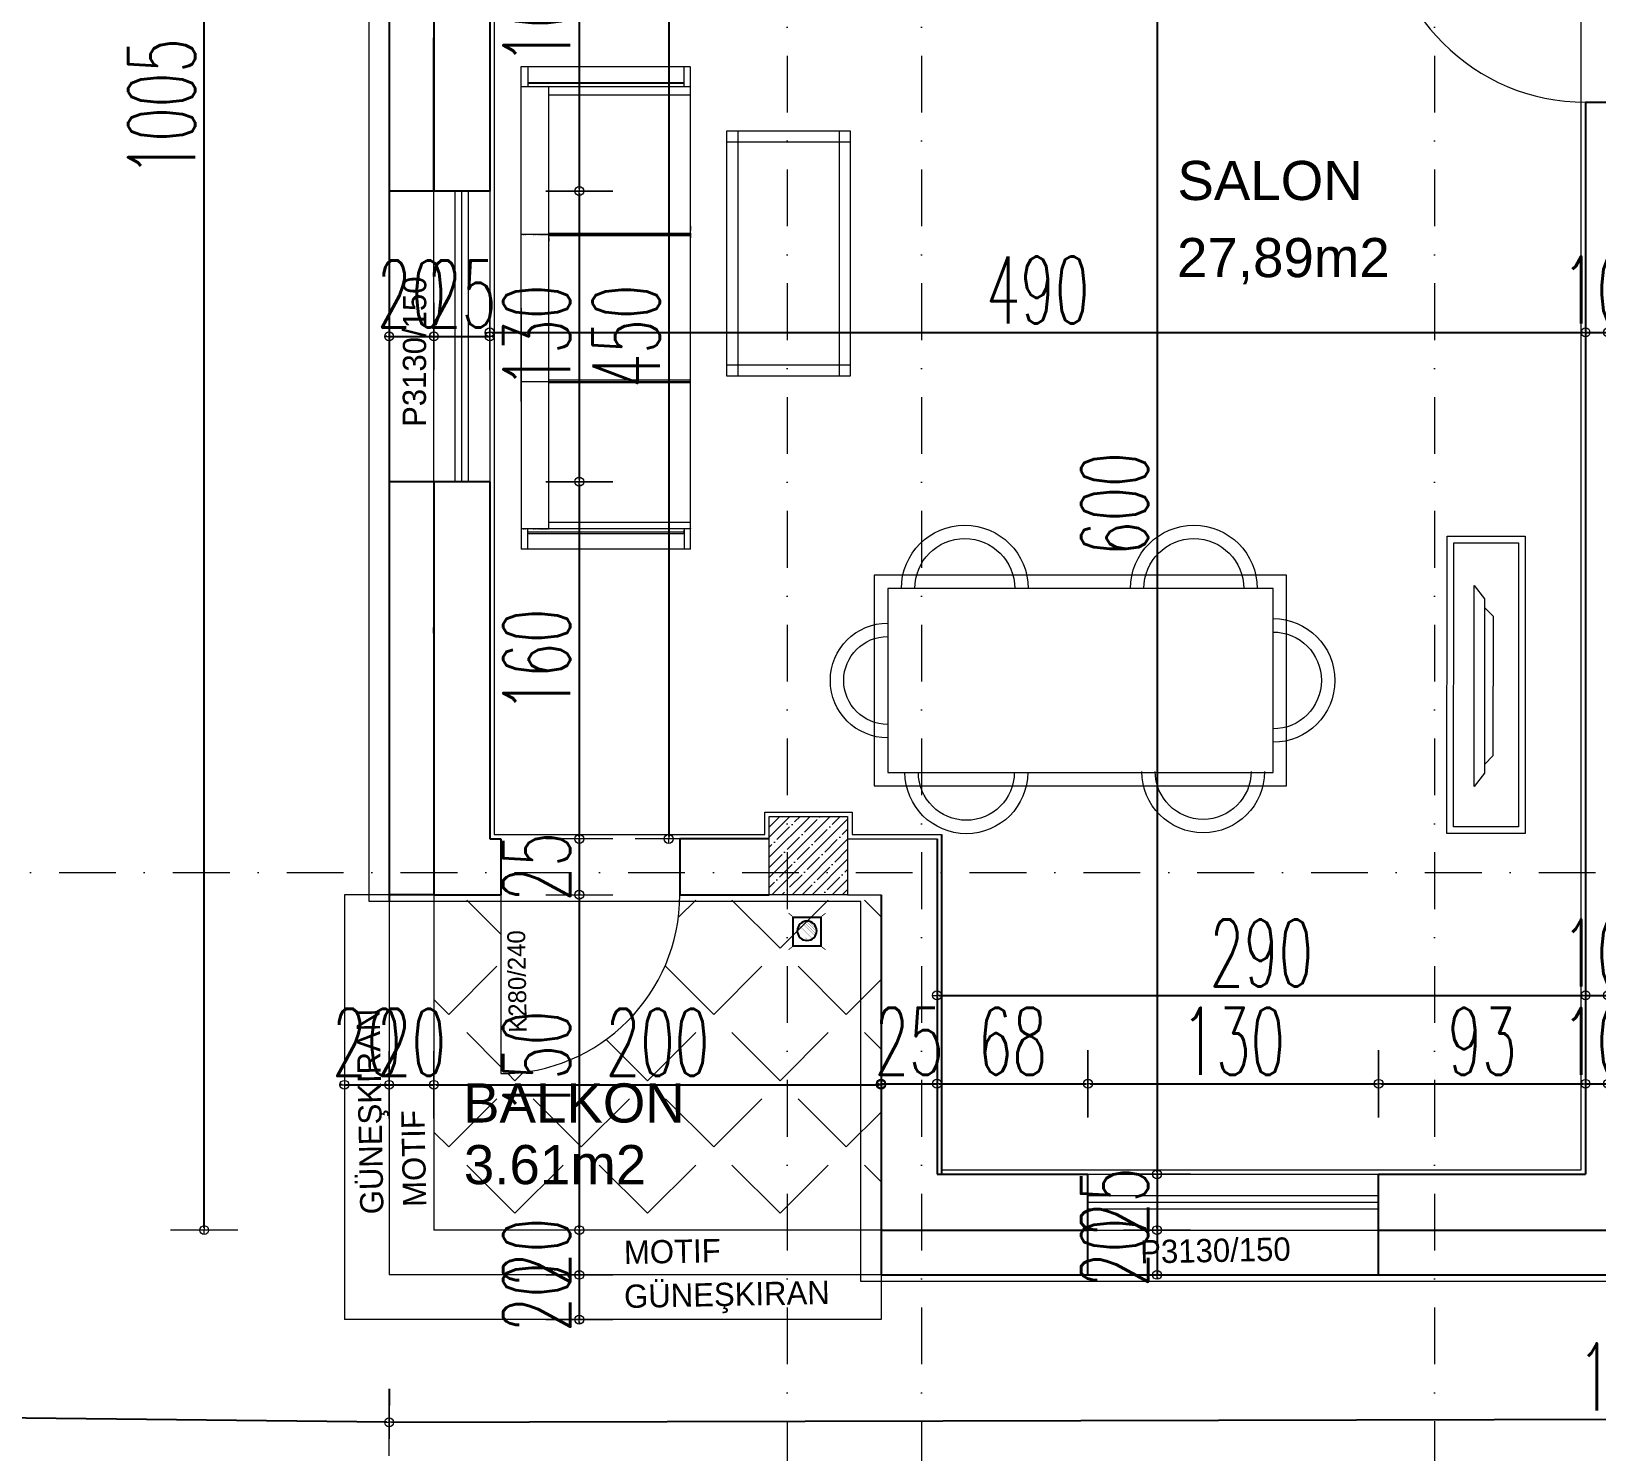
# Model space of a CAD drawing. Header units: millimetres. Extents: x -16104 to 67872, y -88009 to 12107.
# Drawn here: x 25704 to 26404, y -7693 to -7058 of the extents above; entities that cross this region are included whole.
import ezdxf

# ---------------------------------------------------------------- set-up
doc = ezdxf.new("R2010")
doc.units = ezdxf.units.MM
doc.linetypes.add('DASHDOTX2', pattern=[50.8, 25.4, -12.7, 0, -12.7])
doc.layers.get('0').update_dxf_attribs({"color": 241})
for name, color, linetype, lineweight in [('akslar', 144, 'Continuous', 20), ('bacas', 11, 'Continuous', 5), ('balkon', 6, 'Continuous', 5), ('duvar', 123, 'Continuous', 25), ('emsal&kolon', 1, 'Continuous', 5), ('kapı', 3, 'Continuous', 5), ('kolon', 1, 'Continuous', 5), ('OLCU', 54, 'Continuous', 13), ('pencere', 5, 'Continuous', 5), ('POZ', 36, 'Continuous', 18), ('SıVA', 40, 'Continuous', 9), ('tefriş', 30, 'Continuous', 5), ('ÖLÇÜ', 252, 'Continuous', 20)]:
    doc.layers.add(name, color=color, linetype=linetype, lineweight=lineweight)
doc.layers.add('tarama korıdor', color=33, linetype='Continuous')
doc.styles.add('DIM', font='Txttw.shx', dxfattribs={"width": 0.6})
doc.styles.add('M2', font='stylu.ttf', dxfattribs={"height": 10})
doc.dimstyles.new('50', dxfattribs={"dimscale": 0, "dimtxt": 30, "dimasz": 1, "dimexe": 0, "dimexo": 2, "dimgap": 4, "dimtad": 1, "dimdec": 0, "dimzin": 0, "dimdsep": 46, "dimtxsty": 'DIM', "dimblk1": 'DOT', "dimblk2": 'DOT', "dimsah": 1, "dimcen": 1.5, "dimdle": 3, "dimse1": 1, "dimse2": 1, "dimclrd": 256, "dimclre": 9, "dimclrt": 256, "dimadec": 0, "dimazin": 0, "dimtfac": 0.24, "dimtdec": 0, "dimtix": 1, "dimtmove": 2, "dimatfit": 3, "dimldrblk": 'DOT', "dimfxl": 0, "dimtolj": 1, "dimtzin": 15, "dimarcsym": 0})

# ---------------------------------------------------------------- blocks, each defined once
blk = doc.blocks.new('DFG')
at = {"layer": 'tefriş'}
for points in [[(38169.15, -3228.78), (38169.11, -3095.78), (38204.11, -3095.77), (38204.15, -3228.77)], [(38172.15, -3225.78), (38172.11, -3098.78), (38201.11, -3098.77), (38201.15, -3225.77)], [(38187.31, -3200.75), (38187.26, -3122.74), (38191.96, -3116.74), (38192.02, -3206.74)]]:
    blk.add_lwpolyline(points, close=True, dxfattribs=at)
blk.add_lwpolyline([(38187.26, -3126.64), (38183.36, -3130.59), (38183.41, -3192.9), (38187.31, -3196.85)], dxfattribs=at)
blk = doc.blocks.new('sec')
at = {"layer": 'bacas'}
for p, q in [((9731.12, -593.55), (9731.12, -669.3)), ((9731.12, -593.55), (9946.75, -593.55)), ((9731.12, -593.55), (9731.12, -669.3)), ((9736.37, -593.55), (9738.37, -593.55)), ((9736.37, -593.55), (9738.37, -593.55)), ((9739.62, -593.55), (9741.62, -593.55)), ((9739.62, -593.55), (9741.62, -593.55)), ((9740.12, -593.55), (9740.12, -669.3)), ((9740.37, -593.55), (9740.12, -593.55)), ((9740.12, -593.55), (9740.12, -669.3)), ((9740.37, -593.55), (9740.12, -593.55)), ((9743.12, -656.8), (9743.12, -593.55)), ((9743.12, -656.8), (9743.12, -593.55)), ((9797, -593.55), (9946.75, -593.55)), ((9805.56, -593.55), (9805.56, -656.8)), ((9805.56, -593.55), (9805.56, -656.8)), ((9806.12, -669.3), (9806.12, -593.55)), ((9806.12, -669.3), (9806.12, -593.55)), ((9806.62, -593.55), (9806.62, -656.8)), ((9806.62, -593.55), (9806.62, -656.8)), ((9872.37, -593.55), (9870.37, -593.55)), ((9872.37, -593.55), (9870.37, -593.55)), ((9871.18, -593.55), (9871.18, -656.8)), ((9871.62, -593.55), (9871.87, -593.55)), ((9871.62, -593.55), (9871.87, -593.55)), ((9871.87, -593.55), (9871.87, -669.3)), ((9872.25, -593.55), (9872.25, -656.8)), ((9875.62, -593.55), (9873.62, -593.55)), ((9875.62, -593.55), (9873.62, -593.55)), ((9934.26, -656.8), (9934.26, -593.55)), ((9937.83, -593.56), (9937.83, -669.31)), ((9946.83, -593.56), (9946.83, -669.31)), ((9946.83, -593.56), (9946.83, -669.31)), ((9740.12, -596.3), (9731.12, -596.3)), ((9740.12, -596.3), (9731.12, -596.3)), ((9737.12, -596.3), (9736.37, -596.3)), ((9737.12, -596.3), (9736.37, -596.3)), ((9738.12, -666.3), (9738.12, -596.3)), ((9738.12, -596.3), (9739.62, -596.3)), ((9738.12, -666.3), (9738.12, -596.3)), ((9738.12, -596.3), (9739.62, -596.3)), ((9738.37, -596.3), (9738.62, -596.3)), ((9738.37, -596.3), (9738.62, -596.3)), ((9738.62, -596.3), (9738.62, -666.3)), ((9738.62, -596.3), (9738.62, -666.3)), ((9937.75, -596.3), (9946.75, -596.3)), ((9937.75, -596.3), (9946.75, -596.3)), ((9939.33, -596.31), (9939.33, -666.31)), ((9939.33, -596.31), (9939.33, -666.31)), ((9939.83, -666.31), (9939.83, -596.31)), ((9939.83, -666.31), (9939.83, -596.31)), ((9740.12, -656.8), (9871.87, -656.8)), ((9740.12, -656.8), (9740.37, -656.8)), ((9740.12, -656.8), (9937.83, -656.8)), ((9740.12, -656.8), (9740.37, -656.8)), ((9740.12, -657.3), (9740.12, -657.05)), ((9740.12, -657.3), (9740.12, -657.05)), ((9740.12, -657.8), (9740.12, -657.55)), ((9740.12, -657.8), (9740.12, -657.55)), ((9741.62, -656.8), (9743.12, -656.8)), ((9741.62, -656.8), (9743.12, -656.8)), ((9870.37, -656.8), (9868.87, -656.8)), ((9870.37, -656.8), (9868.87, -656.8)), ((9871.87, -656.8), (9871.62, -656.8)), ((9871.87, -656.8), (9871.62, -656.8)), ((9871.87, -657.3), (9871.87, -657.05)), ((9871.87, -657.3), (9871.87, -657.05)), ((9871.87, -657.8), (9871.87, -657.55)), ((9871.87, -657.8), (9871.87, -657.55)), ((9740.12, -658.3), (9740.12, -658.05)), ((9740.12, -658.3), (9740.12, -658.05)), ((9740.12, -658.8), (9740.12, -658.55)), ((9740.12, -658.8), (9740.12, -658.55)), ((9740.12, -659.3), (9740.12, -659.05)), ((9740.12, -659.3), (9740.12, -659.05)), ((9740.12, -659.8), (9740.12, -659.55)), ((9740.12, -659.8), (9740.12, -659.55)), ((9740.12, -660.3), (9740.12, -660.05)), ((9740.12, -660.3), (9740.12, -660.05)), ((9740.12, -661.05), (9740.12, -660.55)), ((9740.12, -661.05), (9740.12, -660.55)), ((9740.12, -661.55), (9740.12, -661.3)), ((9740.12, -661.55), (9740.12, -661.3)), ((9740.12, -662.3), (9740.12, -662.05)), ((9740.12, -662.3), (9740.12, -662.05)), ((9740.12, -663.05), (9740.12, -662.8)), ((9740.12, -663.05), (9740.12, -662.8)), ((9740.12, -663.8), (9740.12, -663.55)), ((9740.12, -663.8), (9740.12, -663.55)), ((9871.87, -658.3), (9871.87, -658.05)), ((9871.87, -658.3), (9871.87, -658.05)), ((9871.87, -658.8), (9871.87, -658.55)), ((9871.87, -658.8), (9871.87, -658.55)), ((9871.87, -659.3), (9871.87, -659.05)), ((9871.87, -659.3), (9871.87, -659.05)), ((9871.87, -659.8), (9871.87, -659.55)), ((9871.87, -659.8), (9871.87, -659.55)), ((9871.87, -660.3), (9871.87, -660.05)), ((9871.87, -660.3), (9871.87, -660.05)), ((9871.87, -661.05), (9871.87, -660.55)), ((9871.87, -661.05), (9871.87, -660.55)), ((9871.87, -661.55), (9871.87, -661.3)), ((9871.87, -661.55), (9871.87, -661.3)), ((9871.87, -662.3), (9871.87, -662.05)), ((9871.87, -662.3), (9871.87, -662.05)), ((9871.87, -663.05), (9871.87, -662.8)), ((9871.87, -663.05), (9871.87, -662.8)), ((9871.87, -663.8), (9871.87, -663.55)), ((9871.87, -663.8), (9871.87, -663.55)), ((9731.12, -666.3), (9740.12, -666.3)), ((9731.12, -666.3), (9740.12, -666.3)), ((9946.83, -669.31), (9731.12, -669.3)), ((9740.12, -667.55), (9740.12, -667.3)), ((9740.12, -667.55), (9740.12, -667.3)), ((9740.12, -668.3), (9740.12, -668.05)), ((9740.12, -668.3), (9740.12, -668.05)), ((9946.83, -669.31), (9797.08, -669.31)), ((9871.87, -667.55), (9871.87, -667.3)), ((9871.87, -667.55), (9871.87, -667.3)), ((9871.87, -668.3), (9871.87, -668.05)), ((9871.87, -668.3), (9871.87, -668.05)), ((9946.83, -666.31), (9937.83, -666.31)), ((9946.83, -666.31), (9937.83, -666.31))]:
    blk.add_line(p, q, dxfattribs=at)
blk = doc.blocks.new('NEWBLOCK5')
at = {"layer": 'bacas'}
for p, q in [((1.4704, -0.1965), (0.3729, -0.1965)), ((0.3729, -0.1965), (0.3729, -0.749)), ((0.4229, -0.1965), (0.4229, -0.749)), ((1.4204, -0.1965), (1.4204, -0.749)), ((1.4704, -0.749), (1.4704, -0.1965)), ((0.3729, -0.2465), (1.4704, -0.2465)), ((1.4704, -0.7015), (0.3729, -0.7015)), ((0.3729, -0.749), (1.4704, -0.749))]:
    blk.add_line(p, q, dxfattribs=at)
blk = doc.blocks.new('rb')
at = {"layer": 'tefriş'}
for points in [[(1548.4, 487.07), (1595.5, 487.07), (1595.5, 394.92), (1548.4, 394.92)], [(1551.4, 484.07), (1592.5, 484.07), (1592.5, 397.92), (1551.4, 397.92)]]:
    blk.add_lwpolyline(points, close=True, dxfattribs=at)
for centre, radius, start, end in [((1571.95, 484.07), 12.83, 0, 180), ((1571.95, 484.07), 9.83, 0, 180), ((1551.4, 466.84), 14.18, 90, 270), ((1592.5, 466.49), 13.72, 270, 90), ((1551.4, 466.84), 11.18, 90, 270), ((1592.5, 466.49), 10.72, 270, 90), ((1551.4, 415.62), 14.18, 90, 270), ((1592.29, 413.54), 13.72, 270, 90), ((1551.4, 415.62), 11.18, 90, 270), ((1592.29, 413.54), 10.72, 270, 90), ((1571.95, 397.92), 13.83, 180, 0), ((1571.95, 397.92), 10.83, 180, 0)]:
    blk.add_arc(centre, radius, start, end, dxfattribs=at)
blk = doc.blocks.new('DOT')
for p, q in [((0, 15), (0, -15)), ((-2, 0), (0, 0)), ((2, 0), (0, 0))]:
    blk.add_line(p, q)
blk.add_circle((0, 0), 2)
blk = doc.blocks.new('*D7600')
at = {"layer": 'Defpoints', "color": 0, "transparency": 16777216}
for p in [(25909.37, -6969.56), (25909.37, -7129.31), (25949.37, -7129.31)]:
    blk.add_point(p, dxfattribs=at)
at = {"layer": 'OLCU', "lineweight": -2, "transparency": 16777216}
blk.add_line((25949.37, -6970.56), (25949.37, -7128.31), dxfattribs=at)
for p, rotation in [((25949.37, -6969.56), 90), ((25949.37, -7129.31), 270)]:
    blk.add_blockref('DOT', p, dxfattribs=dict(at, rotation=rotation))
at = {"layer": 'OLCU', "transparency": 16777216, "insert": (25930.37, -7049.44), "char_height": 30, "attachment_point": 5, "rotation": 90, "style": 'DIM'}
blk.add_mtext('\\A1;160', dxfattribs=at)
blk = doc.blocks.new('*D7601')
at = {"layer": 'Defpoints', "color": 0, "transparency": 16777216}
for p in [(25909.37, -7129.31), (25909.37, -7259.31), (25949.37, -7259.31)]:
    blk.add_point(p, dxfattribs=at)
at = {"layer": 'OLCU', "lineweight": -2, "transparency": 16777216}
blk.add_line((25949.37, -7130.31), (25949.37, -7258.31), dxfattribs=at)
for p, rotation in [((25949.37, -7129.31), 90), ((25949.37, -7259.31), 270)]:
    blk.add_blockref('DOT', p, dxfattribs=dict(at, rotation=rotation))
at = {"layer": 'OLCU', "transparency": 16777216, "insert": (25930.37, -7194.31), "char_height": 30, "attachment_point": 5, "rotation": 90, "style": 'DIM'}
blk.add_mtext('\\A1;130', dxfattribs=at)
blk = doc.blocks.new('*D7602')
at = {"layer": 'Defpoints', "color": 0, "transparency": 16777216}
for p in [(25909.37, -7259.31), (25909.37, -7419.06), (25949.37, -7419.06)]:
    blk.add_point(p, dxfattribs=at)
at = {"layer": 'OLCU', "lineweight": -2, "transparency": 16777216}
blk.add_line((25949.37, -7260.31), (25949.37, -7418.06), dxfattribs=at)
for p, rotation in [((25949.37, -7259.31), 90), ((25949.37, -7419.06), 270)]:
    blk.add_blockref('DOT', p, dxfattribs=dict(at, rotation=rotation))
at = {"layer": 'OLCU', "transparency": 16777216, "insert": (25930.37, -7339.19), "char_height": 30, "attachment_point": 5, "rotation": 90, "style": 'DIM'}
blk.add_mtext('\\A1;160', dxfattribs=at)
blk = doc.blocks.new('*D7603')
at = {"layer": 'Defpoints', "color": 0, "transparency": 16777216}
for p in [(25914.37, -7419.06), (25914.37, -7444.06), (25949.37, -7444.06)]:
    blk.add_point(p, dxfattribs=at)
at = {"layer": 'OLCU', "lineweight": -2, "transparency": 16777216}
for p, q in [((25949.37, -7418.06), (25949.37, -7417.06)), ((25949.37, -7419.06), (25949.37, -7444.06)), ((25949.37, -7445.06), (25949.37, -7446.06))]:
    blk.add_line(p, q, dxfattribs=at)
for p, rotation in [((25949.37, -7419.06), 270), ((25949.37, -7444.06), 90)]:
    blk.add_blockref('DOT', p, dxfattribs=dict(at, rotation=rotation))
at = {"layer": 'OLCU', "transparency": 16777216, "insert": (25930.37, -7431.56), "char_height": 30, "attachment_point": 5, "rotation": 90, "style": 'DIM'}
blk.add_mtext('\\A1;25', dxfattribs=at)
blk = doc.blocks.new('*D7604')
at = {"layer": 'Defpoints', "color": 0, "transparency": 16777216}
for p in [(25914.37, -7444.06), (25914.37, -7594.06), (25949.37, -7594.06)]:
    blk.add_point(p, dxfattribs=at)
at = {"layer": 'OLCU', "lineweight": -2, "transparency": 16777216}
blk.add_line((25949.37, -7445.06), (25949.37, -7593.06), dxfattribs=at)
for p, rotation in [((25949.37, -7444.06), 90), ((25949.37, -7594.06), 270)]:
    blk.add_blockref('DOT', p, dxfattribs=dict(at, rotation=rotation))
at = {"layer": 'OLCU', "transparency": 16777216, "insert": (25930.37, -7519.06), "char_height": 30, "attachment_point": 5, "rotation": 90, "style": 'DIM'}
blk.add_mtext('\\A1;150', dxfattribs=at)
blk = doc.blocks.new('*D7605')
at = {"layer": 'Defpoints', "color": 0, "transparency": 16777216}
for p in [(25949.37, -7594.06), (25949.37, -7614.06), (25950.21, -7614.06)]:
    blk.add_point(p, dxfattribs=at)
at = {"layer": 'OLCU', "lineweight": -2, "transparency": 16777216}
for p, q in [((25949.37, -7593.06), (25949.37, -7592.06)), ((25949.37, -7594.06), (25949.37, -7614.06)), ((25949.37, -7615.06), (25949.37, -7616.06))]:
    blk.add_line(p, q, dxfattribs=at)
for p, rotation in [((25949.37, -7594.06), 270), ((25949.37, -7614.06), 90)]:
    blk.add_blockref('DOT', p, dxfattribs=dict(at, rotation=rotation))
at = {"layer": 'OLCU', "transparency": 16777216, "insert": (25930.37, -7604.06), "char_height": 30, "attachment_point": 5, "rotation": 90, "style": 'DIM'}
blk.add_mtext('\\A1;20', dxfattribs=at)
blk = doc.blocks.new('*D7294')
at = {"layer": 'Defpoints', "color": 0, "transparency": 16777216}
for p in [(25949.37, -7614.06), (25949.37, -7634.06), (25949.37, -7634.06)]:
    blk.add_point(p, dxfattribs=at)
at = {"layer": 'OLCU', "lineweight": -2, "transparency": 16777216}
for p, q in [((25949.37, -7613.06), (25949.37, -7612.06)), ((25949.37, -7614.06), (25949.37, -7634.06)), ((25949.37, -7635.06), (25949.37, -7636.06))]:
    blk.add_line(p, q, dxfattribs=at)
for p, rotation in [((25949.37, -7614.06), 270), ((25949.37, -7634.06), 90)]:
    blk.add_blockref('DOT', p, dxfattribs=dict(at, rotation=rotation))
at = {"layer": 'OLCU', "transparency": 16777216, "insert": (25930.37, -7624.06), "char_height": 30, "attachment_point": 5, "rotation": 90, "style": 'DIM'}
blk.add_mtext('\\A1;20', dxfattribs=at)
blk = doc.blocks.new('*D7299')
at = {"layer": 'Defpoints', "color": 0, "transparency": 16777216}
for p in [(25989.37, -6969.56), (25989.37, -7419.06), (25989.37, -7419.06)]:
    blk.add_point(p, dxfattribs=at)
at = {"layer": 'OLCU', "lineweight": -2, "transparency": 16777216}
blk.add_line((25989.37, -6970.56), (25989.37, -7418.06), dxfattribs=at)
for p, rotation in [((25989.37, -6969.56), 90), ((25989.37, -7419.06), 270)]:
    blk.add_blockref('DOT', p, dxfattribs=dict(at, rotation=rotation))
at = {"layer": 'OLCU', "transparency": 16777216, "insert": (25970.37, -7194.31), "char_height": 30, "attachment_point": 5, "rotation": 90, "style": 'DIM'}
blk.add_mtext('\\A1;450', dxfattribs=at)
blk = doc.blocks.new('*D7635')
at = {"layer": 'Defpoints', "color": 0, "transparency": 16777216}
for p in [(25884.37, -7194.31), (25864.37, -7259.31), (25884.37, -7259.31)]:
    blk.add_point(p, dxfattribs=at)
at = {"layer": 'OLCU', "lineweight": -2, "transparency": 16777216}
for p, q in [((25863.37, -7194.31), (25862.37, -7194.31)), ((25864.37, -7194.31), (25884.37, -7194.31)), ((25885.37, -7194.31), (25886.37, -7194.31))]:
    blk.add_line(p, q, dxfattribs=at)
blk.add_blockref('DOT', (25864.37, -7194.31), dxfattribs=at)
at = {"layer": 'OLCU', "lineweight": -2, "transparency": 16777216, "rotation": 180}
blk.add_blockref('DOT', (25884.37, -7194.31), dxfattribs=at)
at = {"layer": 'OLCU', "transparency": 16777216, "insert": (25874.37, -7175.31), "char_height": 30, "attachment_point": 5, "style": 'DIM'}
blk.add_mtext('\\A1;20', dxfattribs=at)
blk = doc.blocks.new('*D7337')
at = {"layer": 'Defpoints', "color": 0, "transparency": 16777216}
for p in [(25884.37, -7194.31), (25909.37, -7194.31), (25909.37, -7194.31)]:
    blk.add_point(p, dxfattribs=at)
at = {"layer": 'OLCU', "lineweight": -2, "transparency": 16777216}
for p, q in [((25883.37, -7194.31), (25882.37, -7194.31)), ((25884.37, -7194.31), (25909.37, -7194.31)), ((25910.37, -7194.31), (25911.37, -7194.31))]:
    blk.add_line(p, q, dxfattribs=at)
blk.add_blockref('DOT', (25884.37, -7194.31), dxfattribs=at)
at = {"layer": 'OLCU', "lineweight": -2, "transparency": 16777216, "rotation": 180}
blk.add_blockref('DOT', (25909.37, -7194.31), dxfattribs=at)
at = {"layer": 'OLCU', "transparency": 16777216, "insert": (25896.87, -7175.31), "char_height": 30, "attachment_point": 5, "style": 'DIM'}
blk.add_mtext('\\A1;25', dxfattribs=at)
blk = doc.blocks.new('*D7338')
at = {"layer": 'Defpoints', "color": 0, "transparency": 16777216}
for p in [(25909.37, -7194.31), (26399.37, -7192.53), (26399.37, -7194.31)]:
    blk.add_point(p, dxfattribs=at)
at = {"layer": 'OLCU', "lineweight": -2, "transparency": 16777216}
blk.add_line((25910.37, -7192.53), (26398.37, -7192.53), dxfattribs=at)
at = {"layer": 'OLCU', "lineweight": -2, "transparency": 16777216, "rotation": 180}
blk.add_blockref('DOT', (25909.37, -7192.53), dxfattribs=at)
at = {"layer": 'OLCU', "lineweight": -2, "transparency": 16777216}
blk.add_blockref('DOT', (26399.37, -7192.53), dxfattribs=at)
at = {"layer": 'OLCU', "transparency": 16777216, "insert": (26154.37, -7173.53), "char_height": 30, "attachment_point": 5, "style": 'DIM'}
blk.add_mtext('\\A1;490', dxfattribs=at)
blk = doc.blocks.new('*D7339')
at = {"layer": 'Defpoints', "color": 0, "transparency": 16777216}
for p in [(26399.37, -7192.53), (26409.37, -7192.53), (26409.37, -7192.53)]:
    blk.add_point(p, dxfattribs=at)
at = {"layer": 'OLCU', "lineweight": -2, "transparency": 16777216}
for p, q in [((26398.37, -7192.53), (26397.37, -7192.53)), ((26399.37, -7192.53), (26409.37, -7192.53)), ((26410.37, -7192.53), (26411.37, -7192.53))]:
    blk.add_line(p, q, dxfattribs=at)
blk.add_blockref('DOT', (26399.37, -7192.53), dxfattribs=at)
at = {"layer": 'OLCU', "lineweight": -2, "transparency": 16777216, "rotation": 180}
blk.add_blockref('DOT', (26409.37, -7192.53), dxfattribs=at)
at = {"layer": 'OLCU', "transparency": 16777216, "insert": (26404.37, -7173.53), "char_height": 30, "attachment_point": 5, "style": 'DIM'}
blk.add_mtext('\\A1;10', dxfattribs=at)
blk = doc.blocks.new('*D7344')
at = {"layer": 'Defpoints', "color": 0, "transparency": 16777216}
for p in [(25844.37, -7529.06), (25864.37, -7529.06), (25864.37, -7529.06)]:
    blk.add_point(p, dxfattribs=at)
at = {"layer": 'OLCU', "lineweight": -2, "transparency": 16777216}
for p, q in [((25843.37, -7529.06), (25842.37, -7529.06)), ((25844.37, -7529.06), (25864.37, -7529.06)), ((25865.37, -7529.06), (25866.37, -7529.06))]:
    blk.add_line(p, q, dxfattribs=at)
blk.add_blockref('DOT', (25844.37, -7529.06), dxfattribs=at)
at = {"layer": 'OLCU', "lineweight": -2, "transparency": 16777216, "rotation": 180}
blk.add_blockref('DOT', (25864.37, -7529.06), dxfattribs=at)
at = {"layer": 'OLCU', "transparency": 16777216, "insert": (25854.37, -7510.06), "char_height": 30, "attachment_point": 5, "style": 'DIM'}
blk.add_mtext('\\A1;20', dxfattribs=at)
blk = doc.blocks.new('*D7636')
at = {"layer": 'Defpoints', "color": 0, "transparency": 16777216}
for p in [(25864.37, -7529.06), (25884.37, -7529.06), (25884.37, -7529.06)]:
    blk.add_point(p, dxfattribs=at)
at = {"layer": 'OLCU', "lineweight": -2, "transparency": 16777216}
for p, q in [((25863.37, -7529.06), (25862.37, -7529.06)), ((25864.37, -7529.06), (25884.37, -7529.06)), ((25885.37, -7529.06), (25886.37, -7529.06))]:
    blk.add_line(p, q, dxfattribs=at)
blk.add_blockref('DOT', (25864.37, -7529.06), dxfattribs=at)
at = {"layer": 'OLCU', "lineweight": -2, "transparency": 16777216, "rotation": 180}
blk.add_blockref('DOT', (25884.37, -7529.06), dxfattribs=at)
at = {"layer": 'OLCU', "transparency": 16777216, "insert": (25874.37, -7510.06), "char_height": 30, "attachment_point": 5, "style": 'DIM'}
blk.add_mtext('\\A1;20', dxfattribs=at)
blk = doc.blocks.new('*D7637')
at = {"layer": 'Defpoints', "color": 0, "transparency": 16777216}
for p in [(25884.37, -7454.06), (26084.37, -7454.06), (26084.37, -7529.06)]:
    blk.add_point(p, dxfattribs=at)
at = {"layer": 'OLCU', "lineweight": -2, "transparency": 16777216}
blk.add_line((25885.37, -7529.06), (26083.37, -7529.06), dxfattribs=at)
at = {"layer": 'OLCU', "lineweight": -2, "transparency": 16777216, "rotation": 180}
blk.add_blockref('DOT', (25884.37, -7529.06), dxfattribs=at)
at = {"layer": 'OLCU', "lineweight": -2, "transparency": 16777216}
blk.add_blockref('DOT', (26084.37, -7529.06), dxfattribs=at)
at = {"layer": 'OLCU', "transparency": 16777216, "insert": (25984.37, -7510.06), "char_height": 30, "attachment_point": 5, "style": 'DIM'}
blk.add_mtext('\\A1;200', dxfattribs=at)
blk = doc.blocks.new('*D7345')
at = {"layer": 'Defpoints', "color": 0, "transparency": 16777216}
for p in [(26084.37, -7528.58), (26109.37, -7528.58), (26109.37, -7528.58)]:
    blk.add_point(p, dxfattribs=at)
at = {"layer": 'OLCU', "lineweight": -2, "transparency": 16777216}
for p, q in [((26083.37, -7528.58), (26082.37, -7528.58)), ((26084.37, -7528.58), (26109.37, -7528.58)), ((26110.37, -7528.58), (26111.37, -7528.58))]:
    blk.add_line(p, q, dxfattribs=at)
blk.add_blockref('DOT', (26084.37, -7528.58), dxfattribs=at)
at = {"layer": 'OLCU', "lineweight": -2, "transparency": 16777216, "rotation": 180}
blk.add_blockref('DOT', (26109.37, -7528.58), dxfattribs=at)
at = {"layer": 'OLCU', "transparency": 16777216, "insert": (26096.87, -7509.58), "char_height": 30, "attachment_point": 5, "style": 'DIM'}
blk.add_mtext('\\A1;25', dxfattribs=at)
blk = doc.blocks.new('*D7346')
at = {"layer": 'Defpoints', "color": 0, "transparency": 16777216}
for p in [(26176.87, -7528.58), (26109.37, -7569.06), (26176.87, -7579.06)]:
    blk.add_point(p, dxfattribs=at)
at = {"layer": 'OLCU', "lineweight": -2, "transparency": 16777216}
blk.add_line((26110.37, -7528.58), (26175.87, -7528.58), dxfattribs=at)
at = {"layer": 'OLCU', "lineweight": -2, "transparency": 16777216, "rotation": 180}
blk.add_blockref('DOT', (26109.37, -7528.58), dxfattribs=at)
at = {"layer": 'OLCU', "lineweight": -2, "transparency": 16777216}
blk.add_blockref('DOT', (26176.87, -7528.58), dxfattribs=at)
at = {"layer": 'OLCU', "transparency": 16777216, "insert": (26143.12, -7509.58), "char_height": 30, "attachment_point": 5, "style": 'DIM'}
blk.add_mtext('\\A1;68', dxfattribs=at)
blk = doc.blocks.new('*D7347')
at = {"layer": 'Defpoints', "color": 0, "transparency": 16777216}
for p in [(26306.87, -7528.61), (26176.87, -7579.06), (26306.87, -7579.06)]:
    blk.add_point(p, dxfattribs=at)
at = {"layer": 'OLCU', "lineweight": -2, "transparency": 16777216}
blk.add_line((26177.87, -7528.61), (26305.87, -7528.61), dxfattribs=at)
at = {"layer": 'OLCU', "lineweight": -2, "transparency": 16777216, "rotation": 180}
blk.add_blockref('DOT', (26176.87, -7528.61), dxfattribs=at)
at = {"layer": 'OLCU', "lineweight": -2, "transparency": 16777216}
blk.add_blockref('DOT', (26306.87, -7528.61), dxfattribs=at)
at = {"layer": 'OLCU', "transparency": 16777216, "insert": (26241.87, -7509.61), "char_height": 30, "attachment_point": 5, "style": 'DIM'}
blk.add_mtext('\\A1;130', dxfattribs=at)
blk = doc.blocks.new('*D7348')
at = {"layer": 'Defpoints', "color": 0, "transparency": 16777216}
for p in [(26306.87, -7528.61), (26399.37, -7528.61), (26399.37, -7528.61)]:
    blk.add_point(p, dxfattribs=at)
at = {"layer": 'OLCU', "lineweight": -2, "transparency": 16777216}
blk.add_line((26307.87, -7528.61), (26398.37, -7528.61), dxfattribs=at)
at = {"layer": 'OLCU', "lineweight": -2, "transparency": 16777216, "rotation": 180}
blk.add_blockref('DOT', (26306.87, -7528.61), dxfattribs=at)
at = {"layer": 'OLCU', "lineweight": -2, "transparency": 16777216}
blk.add_blockref('DOT', (26399.37, -7528.61), dxfattribs=at)
at = {"layer": 'OLCU', "transparency": 16777216, "insert": (26353.12, -7509.61), "char_height": 30, "attachment_point": 5, "style": 'DIM'}
blk.add_mtext('\\A1;93', dxfattribs=at)
blk = doc.blocks.new('*D7349')
at = {"layer": 'Defpoints', "color": 0, "transparency": 16777216}
for p in [(26399.37, -7528.61), (26409.37, -7528.61), (26409.37, -7528.61)]:
    blk.add_point(p, dxfattribs=at)
at = {"layer": 'OLCU', "lineweight": -2, "transparency": 16777216}
for p, q in [((26398.37, -7528.61), (26397.37, -7528.61)), ((26399.37, -7528.61), (26409.37, -7528.61)), ((26410.37, -7528.61), (26411.37, -7528.61))]:
    blk.add_line(p, q, dxfattribs=at)
blk.add_blockref('DOT', (26399.37, -7528.61), dxfattribs=at)
at = {"layer": 'OLCU', "lineweight": -2, "transparency": 16777216, "rotation": 180}
blk.add_blockref('DOT', (26409.37, -7528.61), dxfattribs=at)
at = {"layer": 'OLCU', "transparency": 16777216, "insert": (26404.37, -7509.61), "char_height": 30, "attachment_point": 5, "style": 'DIM'}
blk.add_mtext('\\A1;10', dxfattribs=at)
blk = doc.blocks.new('*D7355')
at = {"layer": 'Defpoints', "color": 0, "transparency": 16777216}
for p in [(26109.37, -7489.06), (26399.37, -7489.06), (26399.37, -7489.06)]:
    blk.add_point(p, dxfattribs=at)
at = {"layer": 'OLCU', "lineweight": -2, "transparency": 16777216}
blk.add_line((26110.37, -7489.06), (26398.37, -7489.06), dxfattribs=at)
at = {"layer": 'OLCU', "lineweight": -2, "transparency": 16777216, "rotation": 180}
blk.add_blockref('DOT', (26109.37, -7489.06), dxfattribs=at)
at = {"layer": 'OLCU', "lineweight": -2, "transparency": 16777216}
blk.add_blockref('DOT', (26399.37, -7489.06), dxfattribs=at)
at = {"layer": 'OLCU', "transparency": 16777216, "insert": (26254.37, -7470.06), "char_height": 30, "attachment_point": 5, "style": 'DIM'}
blk.add_mtext('\\A1;290', dxfattribs=at)
blk = doc.blocks.new('*D7356')
at = {"layer": 'Defpoints', "color": 0, "transparency": 16777216}
for p in [(26399.37, -7489.06), (26409.37, -7489.06), (26409.37, -7489.06)]:
    blk.add_point(p, dxfattribs=at)
at = {"layer": 'OLCU', "lineweight": -2, "transparency": 16777216}
for p, q in [((26398.37, -7489.06), (26397.37, -7489.06)), ((26399.37, -7489.06), (26409.37, -7489.06)), ((26410.37, -7489.06), (26411.37, -7489.06))]:
    blk.add_line(p, q, dxfattribs=at)
blk.add_blockref('DOT', (26399.37, -7489.06), dxfattribs=at)
at = {"layer": 'OLCU', "lineweight": -2, "transparency": 16777216, "rotation": 180}
blk.add_blockref('DOT', (26409.37, -7489.06), dxfattribs=at)
at = {"layer": 'OLCU', "transparency": 16777216, "insert": (26404.37, -7470.06), "char_height": 30, "attachment_point": 5, "style": 'DIM'}
blk.add_mtext('\\A1;10', dxfattribs=at)
blk = doc.blocks.new('*D7518')
at = {"layer": 'Defpoints', "color": 0, "transparency": 16777216}
for p in [(26989.37, -7677.27), (26989.37, -7677.27), (25864.37, -7680.01)]:
    blk.add_point(p, dxfattribs=at)
at = {"layer": 'OLCU', "lineweight": -2, "transparency": 16777216}
blk.add_line((25865.37, -7680.01), (26988.37, -7677.27), dxfattribs=at)
for p, rotation in [((25864.37, -7680.01), 180.1399202823359), ((26989.37, -7677.27), 0.1399202823359238)]:
    blk.add_blockref('DOT', p, dxfattribs=dict(at, rotation=rotation))
at = {"layer": 'OLCU', "transparency": 16777216, "insert": (26426.83, -7659.64), "char_height": 30, "attachment_point": 5, "rotation": 0.13992, "style": 'DIM'}
blk.add_mtext('\\A1;1125', dxfattribs=at)
blk = doc.blocks.new('A$C412C2498')
at = {"color": 5, "const_width": 0.6}
for points in [[(3.6, 24.3), (0.2, 27)], [(23.8, 24.3), (27.3, 27)], [(3.6, 3), (0.2, 0.2)], [(23.8, 3), (27.3, 0.2)]]:
    blk.add_lwpolyline(points, dxfattribs=at)
at = {"color": 5}
blk.add_lwpolyline([(23.8, 24.3), (3.6, 24.3), (3.6, 3), (23.8, 3)], close=True, dxfattribs=at)
at = {"const_width": 0.1}
for points in [[(6.7, 12.2), (14.6, 20.2)], [(6.8, 14.5), (12.4, 20.1)], [(7.1, 10.4), (16.4, 19.7)], [(7.9, 9.1), (17.8, 19)], [(8.8, 8), (18.9, 18.1)], [(10, 7.1), (19.8, 16.9)], [(11.3, 6.4), (20.4, 15.6)], [(13, 6), (20.8, 13.8)], [(14.8, 6.1), (20.8, 12.1)], [(17.4, 7), (19.8, 9.4)]]:
    blk.add_lwpolyline(points, dxfattribs=at)
blk.add_circle((13.7, 13.1), 7.12)
blk = doc.blocks.new('A$C5E2C1EC0')
at = {"xscale": 0.6105719971092185, "yscale": 0.6105719971092185, "zscale": 0.6105719971092185}
blk.add_blockref('A$C412C2498', (0, 0), dxfattribs=at)
blk = doc.blocks.new('*D7253')
at = {"layer": 'Defpoints', "color": 0, "transparency": 16777216}
for p in [(25232.37, -7672.63), (25232.37, -7672.63), (25864.37, -7680.01)]:
    blk.add_point(p, dxfattribs=at)
at = {"layer": 'OLCU', "lineweight": -2, "transparency": 16777216}
blk.add_line((25863.37, -7680), (25233.37, -7672.65), dxfattribs=at)
for p, rotation in [((25232.37, -7672.63), 179.3311844585351), ((25864.37, -7680.01), 359.3311844585351)]:
    blk.add_blockref('DOT', p, dxfattribs=dict(at, rotation=rotation))
at = {"layer": 'OLCU', "transparency": 16777216, "insert": (25548.59, -7657.32), "char_height": 30, "attachment_point": 5, "rotation": 359.33118, "style": 'DIM'}
blk.add_mtext('\\A1;632', dxfattribs=at)
blk = doc.blocks.new('*D7564')
at = {"layer": 'Defpoints', "color": 0, "transparency": 16777216}
for p in [(25781.66, -6589.56), (25884.37, -6589.56), (25884.37, -7594.06)]:
    blk.add_point(p, dxfattribs=at)
at = {"layer": 'OLCU', "lineweight": -2, "transparency": 16777216}
blk.add_line((25781.66, -7593.06), (25781.66, -6590.56), dxfattribs=at)
for p, rotation in [((25781.66, -6589.56), 90), ((25781.66, -7594.06), 270)]:
    blk.add_blockref('DOT', p, dxfattribs=dict(at, rotation=rotation))
at = {"layer": 'OLCU', "transparency": 16777216, "insert": (25762.66, -7091.81), "char_height": 30, "attachment_point": 5, "rotation": 90, "style": 'DIM'}
blk.add_mtext('\\A1;1005', dxfattribs=at)
blk = doc.blocks.new('*D7547')
at = {"layer": 'Defpoints', "color": 0, "transparency": 16777216}
for p in [(26207.79, -6969.56), (26207.79, -7569.06), (26207.79, -7569.06)]:
    blk.add_point(p, dxfattribs=at)
at = {"layer": 'OLCU', "lineweight": -2, "transparency": 16777216}
blk.add_line((26207.79, -6970.56), (26207.79, -7568.06), dxfattribs=at)
for p, rotation in [((26207.79, -6969.56), 90), ((26207.79, -7569.06), 270)]:
    blk.add_blockref('DOT', p, dxfattribs=dict(at, rotation=rotation))
at = {"layer": 'OLCU', "transparency": 16777216, "insert": (26188.79, -7269.31), "char_height": 30, "attachment_point": 5, "rotation": 90, "style": 'DIM'}
blk.add_mtext('\\A1;600', dxfattribs=at)
blk = doc.blocks.new('*D7548')
at = {"layer": 'Defpoints', "color": 0, "transparency": 16777216}
for p in [(26207.79, -7569.06), (26207.79, -7594.06), (26207.79, -7594.06)]:
    blk.add_point(p, dxfattribs=at)
at = {"layer": 'OLCU', "lineweight": -2, "transparency": 16777216}
for p, q in [((26207.79, -7568.06), (26207.79, -7567.06)), ((26207.79, -7569.06), (26207.79, -7594.06)), ((26207.79, -7595.06), (26207.79, -7596.06))]:
    blk.add_line(p, q, dxfattribs=at)
for p, rotation in [((26207.79, -7569.06), 270), ((26207.79, -7594.06), 90)]:
    blk.add_blockref('DOT', p, dxfattribs=dict(at, rotation=rotation))
at = {"layer": 'OLCU', "transparency": 16777216, "insert": (26188.79, -7581.56), "char_height": 30, "attachment_point": 5, "rotation": 90, "style": 'DIM'}
blk.add_mtext('\\A1;25', dxfattribs=at)
blk = doc.blocks.new('*D7549')
at = {"layer": 'Defpoints', "color": 0, "transparency": 16777216}
for p in [(26207.79, -7594.06), (26207.79, -7614.06), (26207.79, -7614.06)]:
    blk.add_point(p, dxfattribs=at)
at = {"layer": 'OLCU', "lineweight": -2, "transparency": 16777216}
for p, q in [((26207.79, -7593.06), (26207.79, -7592.06)), ((26207.79, -7594.06), (26207.79, -7614.06)), ((26207.79, -7615.06), (26207.79, -7616.06))]:
    blk.add_line(p, q, dxfattribs=at)
for p, rotation in [((26207.79, -7594.06), 270), ((26207.79, -7614.06), 90)]:
    blk.add_blockref('DOT', p, dxfattribs=dict(at, rotation=rotation))
at = {"layer": 'OLCU', "transparency": 16777216, "insert": (26188.79, -7604.06), "char_height": 30, "attachment_point": 5, "rotation": 90, "style": 'DIM'}
blk.add_mtext('\\A1;20', dxfattribs=at)

msp = doc.modelspace()

# ---------------------------------------------------------------- hatches: boundary and pattern name
at = {"layer": 'kolon'}
h = msp.add_hatch(dxfattribs=at)
h.set_pattern_fill('ANSI35,_O', color=256)
h.set_pattern_definition([(45, (4427.942, -11854.48), (-4.490128, 4.490128), []), (45, (4432.432, -11854.48), (-4.490128, 4.490128), [7.9375, -1.5875, 0, -1.5875])])
h.paths.add_polyline_path([(26069.37, -7444.06), (26069.37, -7409.06), (26034.37, -7409.06), (26034.37, -7444.06)])
at = {"layer": 'ÖLÇÜ'}
h = msp.add_hatch(dxfattribs=at)
h.set_pattern_fill('ANGLE,_O', color=256, scale=6, angle=45)
h.set_pattern_definition([(45, (10806.83, 0), (-29.63485, 29.63485), [30.48, -11.43]), (135, (10806.83, 0), (-29.63485, -29.63485), [30.48, -11.43])])
h.paths.add_polyline_path([(26084.37, -7444.06), (26069.37, -7444.06), (26042.33, -7444.06), (26042.33, -7594.06), (26084.37, -7594.06)])
h.paths.add_polyline_path([(26042.33, -7444.06), (26034.37, -7444.06), (25994.37, -7444.06, -0.414214), (25914.37, -7524.06), (25914.37, -7444.06), (25884.37, -7444.06), (25884.37, -7594.06), (26042.33, -7594.06)])
h.paths.add_polyline_path([(25907.87, -7547.99), (25907.87, -7490.13), (25952.87, -7490.13), (25952.87, -7547.99)], flags=24)
h.paths.add_polyline_path([(25907.87, -7626.13), (25907.87, -7581.99), (25952.87, -7581.99), (25952.87, -7626.13)], flags=9)
h.paths.add_polyline_path([(25852.3, -7487.56), (25896.44, -7487.56), (25896.44, -7532.56), (25852.3, -7532.56)], flags=9)
h.paths.add_polyline_path([(25953.73, -7487.56), (26015.02, -7487.56), (26015.02, -7532.56), (25953.73, -7532.56)], flags=25)
h.paths.add_polyline_path([(25895.72, -7551.49), (25983.7, -7551.49), (25983.7, -7578.12), (25895.72, -7578.12)], flags=24)
h.paths.add_polyline_path([(25896.82, -7523.68), (26000.96, -7523.68), (26000.96, -7550.54), (25896.82, -7550.54)], flags=24)

# ---------------------------------------------------------------- linework, layer by layer
at = {"layer": 'akslar', "linetype": 'DASHDOTX2'}
for p, q in [((26042.33, -5134.56), (26042.33, -7944.06)), ((26102.37, -5134.56), (26102.37, -7944.06)), ((26331.87, -5134.56), (26331.87, -7944.06)), ((24902.37, -7434.06), (27952.37, -7434.06))]:
    msp.add_line(p, q, dxfattribs=at)
at = {"layer": 'balkon'}
for p, q in [((25844.37, -7444.06), (25844.37, -7634.06)), ((25864.37, -7444.06), (25844.37, -7444.06)), ((25864.37, -7444.06), (25864.37, -7614.06)), ((25884.37, -7444.06), (25884.37, -7594.06)), ((26084.37, -7594.06), (25884.37, -7594.06)), ((26084.37, -7614.06), (25864.37, -7614.06)), ((26084.37, -7614.06), (26084.37, -7634.06)), ((26084.37, -7634.06), (25844.37, -7634.06))]:
    msp.add_line(p, q, dxfattribs=at)
at = {"layer": 'duvar'}
for p, q in [((25864.37, -6654.56), (25864.37, -7259.31)), ((25864.37, -6904.56), (25864.37, -7129.31)), ((25884.37, -6904.56), (25884.37, -7129.31)), ((25884.37, -6930.81), (25884.37, -7060.81)), ((25909.37, -6969.56), (25909.37, -7129.31)), ((25884.37, -7129.31), (25884.37, -7060.81)), ((25884.37, -7060.81), (25884.37, -7129.31)), ((26399.37, -7089.56), (26399.37, -7417.06)), ((26399.37, -7089.56), (26399.37, -7569.06)), ((26399.37, -7089.56), (26409.37, -7089.56)), ((25909.37, -7129.31), (25864.37, -7129.31)), ((25864.37, -7259.31), (25864.37, -7447.06)), ((25909.37, -7259.31), (25864.37, -7259.31)), ((25884.37, -7259.31), (25884.37, -7444.06)), ((25884.37, -7259.31), (25884.37, -7444.06)), ((25909.37, -7259.31), (25909.37, -7419.06)), ((25884.37, -7294.56), (25884.37, -7444.06)), ((25884.37, -7327.06), (25884.37, -7324.56)), ((25909.37, -7419.06), (25914.37, -7419.06)), ((25914.37, -7419.06), (25914.37, -7444.06)), ((25994.37, -7419.06), (25994.37, -7444.06)), ((26034.37, -7419.06), (25994.37, -7419.06)), ((26109.37, -7419.06), (26109.37, -7569.06)), ((26111.37, -7417.06), (26111.37, -7569.06)), ((25884.37, -7444.06), (25864.37, -7444.06)), ((25884.37, -7444.06), (25914.37, -7444.06)), ((25994.37, -7444.06), (26034.37, -7444.06)), ((26084.37, -7444.06), (26084.37, -7614.06)), ((26109.37, -7569.06), (26176.87, -7569.06)), ((26176.87, -7614.06), (26176.87, -7569.06)), ((26306.87, -7569.06), (26399.37, -7569.06)), ((26306.87, -7614.06), (26306.87, -7569.06)), ((26394.37, -7569.06), (26399.37, -7569.06)), ((26084.37, -7594.06), (26176.87, -7594.06)), ((26306.87, -7594.06), (26399.37, -7594.06)), ((26399.37, -7594.06), (26561.87, -7594.06)), ((26084.37, -7614.06), (26176.87, -7614.06)), ((26176.87, -7614.06), (26691.87, -7614.06)), ((26306.87, -7614.06), (26561.87, -7614.06))]:
    msp.add_line(p, q, dxfattribs=at)
at = {"layer": 'emsal&kolon'}
msp.add_lwpolyline([(26034.37, -7444.06), (26034.37, -7409.06), (26069.37, -7409.06), (26069.37, -7444.06), (26034.37, -7444.06)], dxfattribs=at)
at = {"layer": 'kapı'}
msp.add_line((25914.37, -7444.06), (25914.37, -7524.06), dxfattribs=at)
for centre, radius, start, end in [((26399.37, -6999.56), 90, 180, 270), ((25914.37, -7444.06), 80, 270, 0)]:
    msp.add_arc(centre, radius, start, end, dxfattribs=at)
at = {"layer": 'pencere'}
for p, q in [((25884.37, -7259.31), (25884.37, -7129.31)), ((25893.87, -7259.31), (25893.87, -7129.31)), ((25896.87, -7259.31), (25896.87, -7129.31)), ((25899.87, -7259.31), (25899.87, -7129.31)), ((25909.37, -7129.31), (25909.37, -7259.31)), ((26176.87, -7569.06), (26306.87, -7569.06)), ((26176.87, -7578.56), (26306.87, -7578.56)), ((26176.87, -7581.56), (26306.87, -7581.56)), ((26176.87, -7584.56), (26306.87, -7584.56)), ((26176.87, -7594.06), (26306.87, -7594.06))]:
    msp.add_line(p, q, dxfattribs=at)
at = {"layer": 'SıVA'}
for points in [[(26992.37, -6842.56), (26992.37, -7357.06), (26857.37, -7357.06), (26857.37, -7617.06), (26075.37, -7617.06), (26075.37, -7447.06), (25855.37, -7447.06), (25855.37, -6592.56), (25393.37, -6592.56), (25393.37, -6077.87), (25223.37, -6077.87), (25223.37, -5625.56), (25513.37, -5625.56), (25513.37, -5455.56), (27335.37, -5455.56), (27335.37, -5625.56), (27625.37, -5625.56), (27625.37, -6077.87), (27455.37, -6077.87), (27455.37, -6572.56), (27295.37, -6572.56), (27295.37, -6842.56)], [(26111.37, -7567.06), (26397.37, -7567.06), (26397.37, -7089.56), (26397.37, -6971.56), (26086.37, -6971.56), (26086.37, -6986.56), (26032.37, -6986.56), (26032.37, -6971.56), (25911.37, -6971.56), (25911.37, -7129.31), (25911.37, -7417.06), (26032.37, -7417.06), (26032.37, -7407.06), (26071.37, -7407.06), (26071.37, -7417.06), (26111.37, -7417.06)]]:
    msp.add_lwpolyline(points, close=True, dxfattribs=at)
at = {"layer": 'ÖLÇÜ'}
for p, q in [((26069.37, -7419.06), (26109.37, -7419.06)), ((26069.37, -7444.06), (26084.37, -7444.06))]:
    msp.add_line(p, q, dxfattribs=at)

# ---------------------------------------------------------------- block references
at = {"ltscale": 50, "xscale": -1, "rotation": 180}
msp.add_blockref('A$C5E2C1EC0', (26042.86, -7452.17), dxfattribs=at)
at = {"layer": 'duvar', "xscale": -1, "rotation": 270}
msp.add_blockref('sec', (26592.64, -17020.56), dxfattribs=at)
at = {"layer": 'pencere', "xscale": -2, "yscale": 2, "zscale": 2, "rotation": 90}
msp.add_blockref('rb', (27055.47, -4204.3), dxfattribs=at)
at = {"layer": 'tarama korıdor', "rotation": 179.9413690343667}
msp.add_blockref('DFG', (64538.28, -10551.49), dxfattribs=at)
at = {"layer": 'tefriş', "xscale": -100, "yscale": 100, "zscale": 100, "rotation": 90}
msp.add_blockref('NEWBLOCK5', (25995.68, -7065.02), dxfattribs=at)

# ---------------------------------------------------------------- texts
at = {"layer": 'emsal&kolon', "char_height": 17.5, "width": 1076.8413, "attachment_point": 9}
for s, insert in [('{\\fArial|b0|i0|c162|p34;SALON}', (26299.74, -7133.56)), ('{\\fArial|b0|i0|c162|p34;27,89m2}', (26311.84, -7171.05)), ('{\\fArial|b0|i0|c162|p34;BALKON}', (25996.59, -7546.17)), ('{\\fArial|b0|i0|c162|p34;3.61m2}', (25979.32, -7573.75))]:
    msp.add_mtext(s, dxfattribs=dict(at, insert=insert))
at = {"layer": 'POZ', "style": 'M2', "flags": 4}
for tag, p, height, rotation in [('P3130/150', (25880.8, -7234.8), 10.4, 89.83596), ('K280/240', (25925.95, -7505.66), 8, 90.99934), ('GÜNEŞKIRAN', (25861.88, -7586.88), 10.4, 91.13919), ('MOTIF', (25881, -7583.56), 10.4, 91.13919), ('MOTIF', (25969.47, -7609.22), 10.4, 1.13919), ('P3130/150', (26200.35, -7608.99), 10.4, 1.13919), ('GÜNEŞKIRAN', (25969.54, -7628.9), 10.4, 1.13919)]:
    msp.add_attdef(tag, p, 'K1 80/210', height=height, rotation=rotation, dxfattribs=at)

# ---------------------------------------------------------------- dimensions: what is measured, and where the dimension line sits
at = {"layer": 'OLCU'}
for p1, p2, distance, picture, middle in [((25884.37223984, -7594.06011155), (25884.37223984, -6589.56011155), 102.70769654, '*D7564', (25762.6645433, -7091.81011155)), ((26207.79, -7569.06), (26207.79, -7594.06), 0, '*D7548', (26188.79, -7581.56)), ((25864.37, -7680.01), (25232.37, -7672.63), 0, '*D7253', (25548.59, -7657.32)), ((25864.37, -7680.01), (26989.37, -7677.27), 0, '*D7518', (26426.83, -7659.64))]:
    dim = msp.add_aligned_dim(p1=p1, p2=p2, distance=distance, dimstyle='50', override={"dimscale": 1}, dxfattribs=at)
    dim.commit()
    dim.dimension.update_dxf_attribs({"geometry": picture, "text_midpoint": middle})
for base, p1, p2, picture, middle in [((25949.37, -7129.31), (25909.37, -6969.56), (25909.37, -7129.31), '*D7600', (25930.37, -7049.44)), ((25989.37223984, -7419.06011155), (25989.37223984, -6969.56011155), (25989.37223984, -7419.06011155), '*D7299', (25970.37223984, -7194.31011155)), ((26207.79028894, -7569.06011155), (26207.79028894, -6969.56011155), (26207.79028894, -7569.06011155), '*D7547', (26188.79028894, -7269.31011155)), ((25949.37, -7259.31), (25909.37, -7129.31), (25909.37, -7259.31), '*D7601', (25930.37, -7194.31)), ((25949.37, -7419.06), (25909.37, -7259.31), (25909.37, -7419.06), '*D7602', (25930.37, -7339.19)), ((25949.37, -7444.06), (25914.37, -7419.06), (25914.37, -7444.06), '*D7603', (25930.37, -7431.56)), ((25949.37, -7594.06), (25914.37, -7444.06), (25914.37, -7594.06), '*D7604', (25930.37, -7519.06)), ((25949.37, -7614.06), (25949.37, -7594.06), (25950.21, -7614.06), '*D7605', (25930.37, -7604.06)), ((26207.79, -7614.06), (26207.79, -7594.06), (26207.79, -7614.06), '*D7549', (26188.79, -7604.06)), ((25949.37, -7634.06), (25949.37, -7614.06), (25949.37, -7634.06), '*D7294', (25930.37, -7624.06))]:
    dim = msp.add_linear_dim(base=base, p1=p1, p2=p2, angle=90, dimstyle='50', override={"dimscale": 1}, dxfattribs=at)
    dim.commit()
    dim.dimension.update_dxf_attribs({"geometry": picture, "text_midpoint": middle})
for base, p1, p2, picture, middle in [((26399.37, -7192.53), (25909.37, -7194.31), (26399.37, -7194.31), '*D7338', (26154.37, -7173.53)), ((26409.37, -7192.53), (26399.37, -7192.53), (26409.37, -7192.53), '*D7339', (26404.37, -7173.53)), ((25884.37, -7194.31), (25864.37, -7259.31), (25884.37, -7259.31), '*D7635', (25874.37, -7175.31)), ((25909.37, -7194.31), (25884.37, -7194.31), (25909.37, -7194.31), '*D7337', (25896.87, -7175.31)), ((26084.37, -7529.06), (25884.37, -7454.06), (26084.37, -7454.06), '*D7637', (25984.37, -7510.06)), ((26399.37, -7489.06), (26109.37, -7489.06), (26399.37, -7489.06), '*D7355', (26254.37, -7470.06)), ((26409.37, -7489.06), (26399.37, -7489.06), (26409.37, -7489.06), '*D7356', (26404.37, -7470.06)), ((26109.37, -7528.58), (26084.37, -7528.58), (26109.37, -7528.58), '*D7345', (26096.87, -7509.58)), ((26176.87223984, -7528.58009601), (26109.37223984, -7569.06011155), (26176.87223984, -7579.06011155), '*D7346', (26143.12223984, -7509.58009601)), ((26306.87, -7528.61), (26176.87, -7579.06), (26306.87, -7579.06), '*D7347', (26241.87, -7509.61)), ((26399.37223984, -7528.61093838), (26306.87223984, -7528.61093838), (26399.37223984, -7528.61093838), '*D7348', (26353.12223984, -7509.61093838)), ((26409.37, -7528.61), (26399.37, -7528.61), (26409.37, -7528.61), '*D7349', (26404.37, -7509.61)), ((25864.37, -7529.06), (25844.37, -7529.06), (25864.37, -7529.06), '*D7344', (25854.37, -7510.06)), ((25884.37, -7529.06), (25864.37, -7529.06), (25884.37, -7529.06), '*D7636', (25874.37, -7510.06))]:
    dim = msp.add_linear_dim(base=base, p1=p1, p2=p2, dimstyle='50', override={"dimscale": 1}, dxfattribs=at)
    dim.commit()
    dim.dimension.update_dxf_attribs({"geometry": picture, "text_midpoint": middle})

doc.saveas('drawing.dxf')
